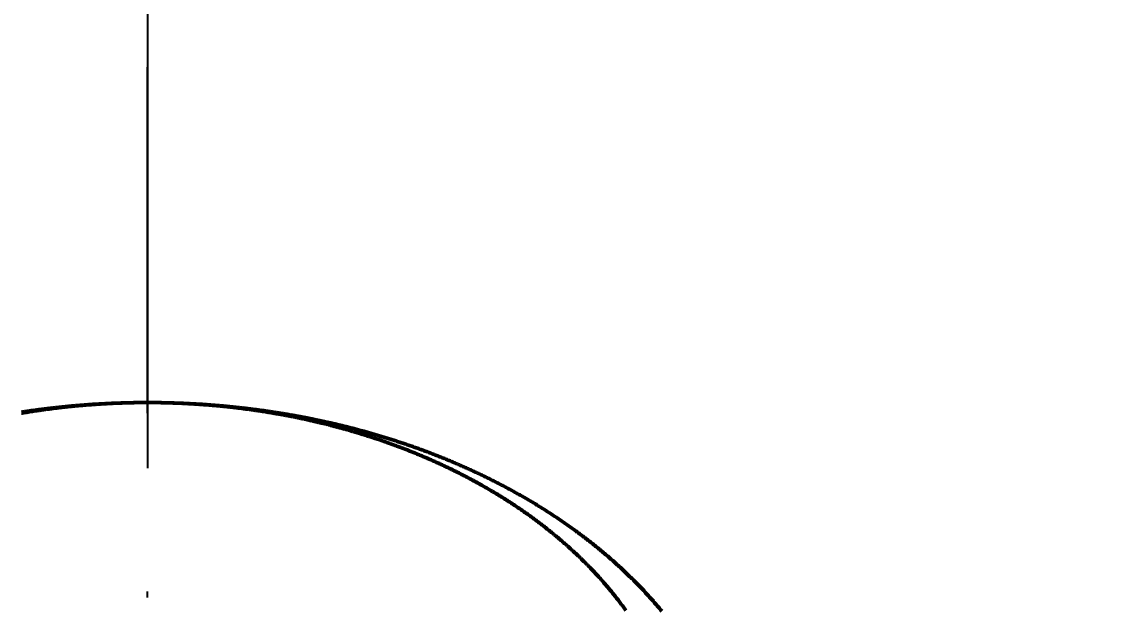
# Model space of a CAD drawing. Header units: millimetres. Extents: x 0 to 1682, y 0 to 1188.
# Drawn here: x 1155.24 to 1173.62, y 793.75 to 803.63 of the extents above; entities that cross this region are included whole.
import ezdxf

# ---------------------------------------------------------------- set-up
doc = ezdxf.new("R2010")
doc.units = ezdxf.units.MM
doc.linetypes.add('ACAD_ISO10W100', pattern=[18, 12, -3, 0, -3])
doc.layers.get('Defpoints').update_dxf_attribs({"lineweight": 50})
for name, color, linetype, lineweight in [('中心线', 20, 'ACAD_ISO10W100', 25), ('尺寸', 7, 'Continuous', 25), ('粗实线', 7, 'Continuous', 50)]:
    doc.layers.add(name, color=color, linetype=linetype, lineweight=lineweight)
doc.styles.add('gbeitc', font='gbeitc.shx', dxfattribs={"bigfont": 'gbcbig.shx'})
doc.dimstyles.new('gbeitc', dxfattribs={"dimtxt": 5, "dimasz": 3.125, "dimexe": 1.25, "dimexo": 0.625, "dimtad": 1, "dimdec": 0, "dimdsep": 46, "dimtxsty": 'gbeitc', "dimcen": 2.5, "dimadec": 0, "dimazin": 0, "dimtfac": 1, "dimtdec": 3, "dimtmove": 0, "dimatfit": 3, "dimfxl": 1, "dimarcsym": 0})

# ---------------------------------------------------------------- blocks, each defined once
blk = doc.blocks.new('*D8')
at = {"layer": 'Defpoints', "color": 0, "lineweight": 25, "transparency": 16777216}
for p in [(967.352, 871.547), (1399.352, 871.547), (1399.352, 642.292)]:
    blk.add_point(p, dxfattribs=at)
at = {"layer": '尺寸', "color": 0, "lineweight": -2, "transparency": 16777216}
for p, q in [((967.352, 870.922), (967.352, 641.042)), ((1399.352, 870.922), (1399.352, 641.042)), ((970.477, 642.292), (1396.227, 642.292))]:
    blk.add_line(p, q, dxfattribs=at)
at = {"layer": '尺寸', "color": 0, "lineweight": 25, "transparency": 16777216}
for points in [[(970.477, 642.812), (970.477, 641.771), (967.352, 642.292)], [(1396.227, 642.812), (1396.227, 641.771), (1399.352, 642.292)]]:
    blk.add_solid(points, dxfattribs=at)
at = {"layer": '尺寸', "color": 0, "transparency": 16777216, "insert": (1183.352, 646.417), "char_height": 7, "attachment_point": 5, "style": 'gbeitc'}
blk.add_mtext('432', dxfattribs=at)

msp = doc.modelspace()

# ---------------------------------------------------------------- linework, layer by layer
at = {"layer": '中心线'}
for p, q in [((1157.352, 1043.433), (1157.352, 677.292)), ((1157.352, 742.758), (1157.352, 802.871))]:
    msp.add_line(p, q, dxfattribs=at)
at = {"layer": '粗实线'}
for points in [[(1165.384, 793.742), (1165.373, 793.758), (1165.361, 793.774), (1165.349, 793.79), (1165.338, 793.806), (1165.326, 793.822), (1165.314, 793.838), (1165.302, 793.854), (1165.29, 793.87), (1165.278, 793.886), (1165.266, 793.901), (1165.254, 793.917), (1165.242, 793.933), (1165.23, 793.949), (1165.218, 793.964), (1165.205, 793.98), (1165.193, 793.995), (1165.181, 794.011), (1165.168, 794.026), (1165.156, 794.041), (1165.143, 794.057), (1165.131, 794.072), (1165.118, 794.087), (1165.106, 794.102), (1165.093, 794.117), (1165.08, 794.133), (1165.067, 794.148), (1165.055, 794.163), (1165.042, 794.178), (1165.029, 794.192), (1165.016, 794.207), (1165.003, 794.222), (1164.99, 794.237), (1164.977, 794.252), (1164.964, 794.266), (1164.951, 794.281), (1164.938, 794.295), (1164.925, 794.31), (1164.912, 794.324), (1164.898, 794.339), (1164.885, 794.353), (1164.872, 794.368), (1164.858, 794.382), (1164.845, 794.396), (1164.832, 794.41), (1164.818, 794.425), (1164.805, 794.439), (1164.791, 794.453), (1164.778, 794.467), (1164.764, 794.481), (1164.75, 794.495), (1164.737, 794.509), (1164.723, 794.522), (1164.709, 794.536), (1164.696, 794.55), (1164.682, 794.564), (1164.668, 794.577), (1164.654, 794.591), (1164.64, 794.605), (1164.627, 794.618), (1164.613, 794.632), (1164.599, 794.645), (1164.585, 794.658), (1164.571, 794.672), (1164.557, 794.685), (1164.543, 794.698), (1164.528, 794.711), (1164.514, 794.725), (1164.5, 794.738), (1164.486, 794.751), (1164.472, 794.764), (1164.458, 794.777), (1164.443, 794.79), (1164.429, 794.802), (1164.415, 794.815), (1164.401, 794.828), (1164.386, 794.841), (1164.372, 794.853), (1164.357, 794.866), (1164.343, 794.879), (1164.329, 794.891), (1164.314, 794.904), (1164.3, 794.916), (1164.285, 794.929), (1164.271, 794.941), (1164.256, 794.953), (1164.242, 794.966), (1164.227, 794.978), (1164.212, 794.99), (1164.198, 795.002), (1164.183, 795.014), (1164.168, 795.026), (1164.154, 795.038), (1164.139, 795.05), (1164.124, 795.062), (1164.11, 795.074), (1164.095, 795.086), (1164.08, 795.098), (1164.065, 795.109), (1164.05, 795.121), (1164.036, 795.133), (1164.021, 795.144), (1164.006, 795.156), (1163.991, 795.168), (1163.976, 795.179), (1163.961, 795.19), (1163.946, 795.202), (1163.931, 795.213), (1163.916, 795.225), (1163.901, 795.236), (1163.886, 795.247), (1163.871, 795.258), (1163.856, 795.269), (1163.841, 795.28), (1163.826, 795.291), (1163.811, 795.302), (1163.796, 795.313), (1163.781, 795.324), (1163.766, 795.335), (1163.751, 795.346), (1163.736, 795.357), (1163.721, 795.368), (1163.705, 795.378), (1163.69, 795.389), (1163.675, 795.399), (1163.66, 795.41), (1163.645, 795.421), (1163.63, 795.431), (1163.614, 795.442), (1163.599, 795.452), (1163.584, 795.462), (1163.569, 795.473), (1163.553, 795.483), (1163.538, 795.493), (1163.523, 795.503), (1163.508, 795.514), (1163.492, 795.524), (1163.477, 795.534), (1163.462, 795.544), (1163.446, 795.554), (1163.431, 795.564), (1163.416, 795.574), (1163.4, 795.583), (1163.385, 795.593), (1163.37, 795.603), (1163.354, 795.613), (1163.339, 795.623), (1163.323, 795.632), (1163.308, 795.642), (1163.293, 795.651), (1163.277, 795.661), (1163.262, 795.67), (1163.246, 795.68), (1163.231, 795.689), (1163.216, 795.699), (1163.2, 795.708), (1163.185, 795.717), (1163.169, 795.727), (1163.154, 795.736), (1163.138, 795.745), (1163.123, 795.754), (1163.107, 795.763), (1163.092, 795.772), (1163.076, 795.782), (1163.061, 795.791), (1163.045, 795.799), (1163.03, 795.808), (1163.014, 795.817), (1162.999, 795.826), (1162.983, 795.835), (1162.968, 795.844), (1162.952, 795.852), (1162.937, 795.861), (1162.921, 795.87), (1162.906, 795.878), (1162.89, 795.887), (1162.875, 795.896), (1162.859, 795.904), (1162.844, 795.913), (1162.828, 795.921), (1162.813, 795.929), (1162.797, 795.938), (1162.782, 795.946), (1162.766, 795.954), (1162.751, 795.963), (1162.735, 795.971), (1162.72, 795.979), (1162.704, 795.987), (1162.689, 795.995), (1162.673, 796.003), (1162.657, 796.011), (1162.642, 796.019), (1162.626, 796.027), (1162.611, 796.035), (1162.595, 796.043), (1162.58, 796.051), (1162.564, 796.059), (1162.549, 796.067), (1162.533, 796.074), (1162.518, 796.082), (1162.502, 796.09), (1162.486, 796.097), (1162.471, 796.105), (1162.455, 796.113), (1162.44, 796.12), (1162.424, 796.128), (1162.409, 796.135), (1162.393, 796.143), (1162.378, 796.15), (1162.362, 796.157), (1162.347, 796.165), (1162.331, 796.172), (1162.315, 796.179), (1162.3, 796.187), (1162.284, 796.194), (1162.269, 796.201), (1162.253, 796.208), (1162.238, 796.215), (1162.222, 796.222), (1162.207, 796.229), (1162.191, 796.236), (1162.176, 796.243), (1162.16, 796.25), (1162.145, 796.257), (1162.129, 796.264), (1162.114, 796.271), (1162.098, 796.278), (1162.083, 796.285), (1162.067, 796.291), (1162.052, 796.298), (1162.036, 796.305), (1162.021, 796.311), (1162.005, 796.318), (1161.99, 796.325), (1161.974, 796.331), (1161.959, 796.338), (1161.943, 796.344), (1161.928, 796.351), (1161.912, 796.357), (1161.897, 796.364), (1161.881, 796.37), (1161.866, 796.376), (1161.85, 796.383), (1161.835, 796.389), (1161.819, 796.395), (1161.804, 796.401), (1161.789, 796.408), (1161.773, 796.414), (1161.758, 796.42), (1161.742, 796.426), (1161.727, 796.432), (1161.711, 796.438), (1161.696, 796.444), (1161.681, 796.45), (1161.665, 796.456), (1161.65, 796.462), (1161.634, 796.468), (1161.619, 796.474), (1161.604, 796.48), (1161.588, 796.486), (1161.573, 796.491), (1161.557, 796.497), (1161.542, 796.503), (1161.527, 796.509), (1161.511, 796.514), (1161.496, 796.52), (1161.481, 796.526), (1161.465, 796.531), (1161.45, 796.537), (1161.434, 796.542), (1161.419, 796.548), (1161.404, 796.553), (1161.388, 796.559), (1161.373, 796.564), (1161.358, 796.57), (1161.342, 796.575), (1161.327, 796.58), (1161.312, 796.586), (1161.297, 796.591), (1161.281, 796.596), (1161.266, 796.601), (1161.251, 796.607), (1161.235, 796.612), (1161.22, 796.617), (1161.205, 796.622), (1161.19, 796.627), (1161.174, 796.632), (1161.159, 796.637), (1161.144, 796.642), (1161.129, 796.647), (1161.113, 796.652), (1161.098, 796.657), (1161.083, 796.662), (1161.068, 796.667), (1161.052, 796.672), (1161.037, 796.677), (1161.022, 796.681), (1161.007, 796.686), (1160.992, 796.691), (1160.976, 796.696), (1160.961, 796.7), (1160.946, 796.705), (1160.931, 796.71), (1160.916, 796.714), (1160.9, 796.719), (1160.885, 796.724), (1160.87, 796.728), (1160.855, 796.733), (1160.84, 796.737), (1160.825, 796.742), (1160.81, 796.746), (1160.794, 796.751), (1160.779, 796.755), (1160.764, 796.759), (1160.749, 796.764), (1160.734, 796.768), (1160.719, 796.773), (1160.704, 796.777), (1160.689, 796.781), (1160.674, 796.785), (1160.659, 796.79), (1160.643, 796.794), (1160.628, 796.798), (1160.613, 796.802), (1160.598, 796.806), (1160.583, 796.81), (1160.568, 796.814), (1160.553, 796.818), (1160.538, 796.822), (1160.523, 796.826), (1160.508, 796.83), (1160.493, 796.834), (1160.478, 796.838), (1160.463, 796.842), (1160.448, 796.846), (1160.433, 796.85), (1160.418, 796.854), (1160.403, 796.858), (1160.388, 796.862), (1160.373, 796.865), (1160.358, 796.869), (1160.343, 796.873), (1160.328, 796.877), (1160.313, 796.88), (1160.298, 796.884), (1160.283, 796.888), (1160.269, 796.891), (1160.254, 796.895), (1160.239, 796.898), (1160.224, 796.902), (1160.209, 796.905), (1160.194, 796.909), (1160.179, 796.912), (1160.164, 796.916), (1160.149, 796.919), (1160.134, 796.923), (1160.119, 796.926), (1160.105, 796.93), (1160.09, 796.933), (1160.075, 796.936), (1160.06, 796.94), (1160.045, 796.943), (1160.03, 796.946), (1160.016, 796.949), (1160.001, 796.953), (1159.986, 796.956), (1159.971, 796.959), (1159.956, 796.962), (1159.941, 796.965), (1159.927, 796.969), (1159.912, 796.972), (1159.897, 796.975), (1159.882, 796.978), (1159.867, 796.981), (1159.853, 796.984), (1159.838, 796.987), (1159.823, 796.99), (1159.808, 796.993), (1159.794, 796.996), (1159.779, 796.999), (1159.764, 797.002), (1159.749, 797.005), (1159.735, 797.007), (1159.72, 797.01), (1159.705, 797.013), (1159.69, 797.016), (1159.676, 797.019), (1159.661, 797.022), (1159.646, 797.024), (1159.632, 797.027), (1159.617, 797.03), (1159.602, 797.032), (1159.587, 797.035), (1159.573, 797.038), (1159.558, 797.04), (1159.543, 797.043), (1159.529, 797.046), (1159.514, 797.048), (1159.499, 797.051), (1159.485, 797.053), (1159.47, 797.056), (1159.455, 797.058), (1159.441, 797.061), (1159.426, 797.063), (1159.412, 797.066), (1159.397, 797.068), (1159.382, 797.07), (1159.368, 797.073), (1159.353, 797.075), (1159.338, 797.078), (1159.324, 797.08), (1159.309, 797.082), (1159.295, 797.085), (1159.28, 797.087), (1159.266, 797.089), (1159.251, 797.091), (1159.236, 797.093), (1159.222, 797.096), (1159.207, 797.098), (1159.193, 797.1), (1159.178, 797.102), (1159.164, 797.104), (1159.149, 797.106), (1159.134, 797.108), (1159.12, 797.111), (1159.105, 797.113), (1159.091, 797.115), (1159.076, 797.117), (1159.062, 797.119), (1159.047, 797.121), (1159.033, 797.123), (1159.018, 797.125), (1159.004, 797.126), (1158.989, 797.128), (1158.975, 797.13), (1158.96, 797.132), (1158.946, 797.134), (1158.931, 797.136), (1158.917, 797.138), (1158.902, 797.139), (1158.888, 797.141), (1158.873, 797.143), (1158.859, 797.145), (1158.844, 797.146), (1158.83, 797.148), (1158.815, 797.15), (1158.801, 797.152), (1158.786, 797.153), (1158.772, 797.155), (1158.758, 797.156), (1158.743, 797.158), (1158.729, 797.16), (1158.714, 797.161), (1158.7, 797.163), (1158.685, 797.164), (1158.671, 797.166), (1158.656, 797.167), (1158.642, 797.169), (1158.628, 797.17), (1158.613, 797.172), (1158.599, 797.173), (1158.584, 797.175), (1158.57, 797.176), (1158.556, 797.177), (1158.541, 797.179), (1158.527, 797.18), (1158.512, 797.181), (1158.498, 797.183), (1158.484, 797.184), (1158.469, 797.185), (1158.455, 797.187), (1158.44, 797.188), (1158.426, 797.189), (1158.412, 797.19), (1158.397, 797.191), (1158.383, 797.193), (1158.369, 797.194), (1158.354, 797.195), (1158.34, 797.196), (1158.325, 797.197), (1158.311, 797.198), (1158.297, 797.199), (1158.282, 797.2), (1158.268, 797.201), (1158.254, 797.202), (1158.239, 797.203), (1158.225, 797.204), (1158.211, 797.205), (1158.196, 797.206), (1158.182, 797.207), (1158.168, 797.208), (1158.153, 797.209), (1158.139, 797.21), (1158.125, 797.211), (1158.11, 797.212), (1158.096, 797.213), (1158.082, 797.214), (1158.067, 797.214), (1158.053, 797.215), (1158.039, 797.216), (1158.024, 797.217), (1158.01, 797.217), (1157.996, 797.218), (1157.981, 797.219), (1157.967, 797.22), (1157.953, 797.22), (1157.938, 797.221), (1157.924, 797.222), (1157.91, 797.222), (1157.895, 797.223), (1157.881, 797.223), (1157.867, 797.224), (1157.853, 797.225), (1157.838, 797.225), (1157.824, 797.226), (1157.81, 797.226), (1157.795, 797.227), (1157.781, 797.227), (1157.767, 797.228), (1157.752, 797.228), (1157.738, 797.229), (1157.724, 797.229), (1157.71, 797.229), (1157.695, 797.23), (1157.681, 797.23), (1157.667, 797.231), (1157.652, 797.231), (1157.638, 797.231), (1157.624, 797.232), (1157.61, 797.232), (1157.595, 797.232), (1157.581, 797.232), (1157.567, 797.233), (1157.552, 797.233), (1157.538, 797.233), (1157.524, 797.233), (1157.51, 797.233), (1157.495, 797.234), (1157.481, 797.234), (1157.467, 797.234), (1157.452, 797.234), (1157.438, 797.234), (1157.424, 797.234), (1157.41, 797.234), (1157.395, 797.234), (1157.381, 797.234), (1157.367, 797.234), (1157.352, 797.234), (1157.338, 797.234), (1157.324, 797.234), (1157.31, 797.234), (1157.295, 797.234), (1157.281, 797.234), (1157.267, 797.234), (1157.252, 797.234), (1157.238, 797.234), (1157.224, 797.234), (1157.21, 797.234), (1157.195, 797.233), (1157.181, 797.233), (1157.167, 797.233), (1157.153, 797.233), (1157.138, 797.233), (1157.124, 797.232), (1157.11, 797.232), (1157.095, 797.232), (1157.081, 797.232), (1157.067, 797.231), (1157.052, 797.231), (1157.038, 797.231), (1157.024, 797.23), (1157.01, 797.23), (1156.995, 797.229), (1156.981, 797.229), (1156.967, 797.229), (1156.952, 797.228), (1156.938, 797.228), (1156.924, 797.227), (1156.91, 797.227), (1156.895, 797.226), (1156.881, 797.226), (1156.867, 797.225), (1156.852, 797.225), (1156.838, 797.224), (1156.824, 797.223), (1156.809, 797.223), (1156.795, 797.222), (1156.781, 797.222), (1156.767, 797.221), (1156.752, 797.22), (1156.738, 797.22), (1156.724, 797.219), (1156.709, 797.218), (1156.695, 797.217), (1156.681, 797.217), (1156.666, 797.216), (1156.652, 797.215), (1156.638, 797.214), (1156.623, 797.214), (1156.609, 797.213), (1156.595, 797.212), (1156.58, 797.211), (1156.566, 797.21), (1156.552, 797.209), (1156.537, 797.208), (1156.523, 797.207), (1156.509, 797.206), (1156.494, 797.205), (1156.48, 797.204), (1156.466, 797.203), (1156.451, 797.202), (1156.437, 797.201), (1156.423, 797.2), (1156.408, 797.199), (1156.394, 797.198), (1156.379, 797.197), (1156.365, 797.196), (1156.351, 797.195), (1156.336, 797.194), (1156.322, 797.193), (1156.308, 797.191), (1156.293, 797.19), (1156.279, 797.189), (1156.265, 797.188), (1156.25, 797.187), (1156.236, 797.185), (1156.221, 797.184), (1156.207, 797.183), (1156.193, 797.181), (1156.178, 797.18), (1156.164, 797.179), (1156.149, 797.177), (1156.135, 797.176), (1156.121, 797.175), (1156.106, 797.173), (1156.092, 797.172), (1156.077, 797.17), (1156.063, 797.169), (1156.048, 797.167), (1156.034, 797.166), (1156.02, 797.164), (1156.005, 797.163), (1155.991, 797.161), (1155.976, 797.16), (1155.962, 797.158), (1155.947, 797.156), (1155.933, 797.155), (1155.918, 797.153), (1155.904, 797.152), (1155.89, 797.15), (1155.875, 797.148), (1155.861, 797.146), (1155.846, 797.145), (1155.832, 797.143), (1155.817, 797.141), (1155.803, 797.139), (1155.788, 797.138), (1155.774, 797.136), (1155.759, 797.134), (1155.745, 797.132), (1155.73, 797.13), (1155.716, 797.128), (1155.701, 797.126), (1155.687, 797.125), (1155.672, 797.123), (1155.658, 797.121), (1155.643, 797.119), (1155.629, 797.117), (1155.614, 797.115), (1155.6, 797.113), (1155.585, 797.111), (1155.57, 797.108), (1155.556, 797.106), (1155.541, 797.104), (1155.527, 797.102), (1155.512, 797.1), (1155.498, 797.098), (1155.483, 797.096), (1155.469, 797.093), (1155.454, 797.091), (1155.439, 797.089), (1155.425, 797.087), (1155.41, 797.085), (1155.396, 797.082), (1155.381, 797.08), (1155.366, 797.078), (1155.352, 797.075), (1155.337, 797.073), (1155.323, 797.07), (1155.308, 797.068), (1155.293, 797.066), (1155.279, 797.063), (1155.264, 797.061), (1155.249, 797.058), (1155.235, 797.056)], [(1165.989, 793.728), (1165.973, 793.747), (1165.958, 793.766), (1165.942, 793.784), (1165.926, 793.803), (1165.91, 793.821), (1165.895, 793.84), (1165.879, 793.858), (1165.863, 793.876), (1165.847, 793.895), (1165.831, 793.913), (1165.815, 793.931), (1165.799, 793.949), (1165.782, 793.967), (1165.766, 793.985), (1165.75, 794.003), (1165.733, 794.021), (1165.717, 794.039), (1165.701, 794.056), (1165.684, 794.074), (1165.668, 794.091), (1165.651, 794.109), (1165.634, 794.126), (1165.618, 794.144), (1165.601, 794.161), (1165.584, 794.178), (1165.567, 794.195), (1165.551, 794.213), (1165.534, 794.23), (1165.517, 794.247), (1165.5, 794.264), (1165.483, 794.28), (1165.466, 794.297), (1165.448, 794.314), (1165.431, 794.331), (1165.414, 794.347), (1165.397, 794.364), (1165.38, 794.38), (1165.362, 794.397), (1165.345, 794.413), (1165.328, 794.429), (1165.31, 794.446), (1165.293, 794.462), (1165.275, 794.478), (1165.258, 794.494), (1165.24, 794.51), (1165.223, 794.526), (1165.205, 794.542), (1165.187, 794.558), (1165.17, 794.573), (1165.152, 794.589), (1165.134, 794.605), (1165.116, 794.62), (1165.098, 794.636), (1165.081, 794.651), (1165.063, 794.666), (1165.045, 794.682), (1165.027, 794.697), (1165.009, 794.712), (1164.991, 794.727), (1164.973, 794.742), (1164.955, 794.757), (1164.937, 794.772), (1164.919, 794.787), (1164.9, 794.802), (1164.882, 794.816), (1164.864, 794.831), (1164.846, 794.846), (1164.828, 794.86), (1164.809, 794.875), (1164.791, 794.889), (1164.773, 794.904), (1164.754, 794.918), (1164.736, 794.932), (1164.718, 794.946), (1164.699, 794.961), (1164.681, 794.975), (1164.662, 794.989), (1164.644, 795.003), (1164.625, 795.016), (1164.607, 795.03), (1164.588, 795.044), (1164.57, 795.058), (1164.551, 795.071), (1164.533, 795.085), (1164.514, 795.099), (1164.495, 795.112), (1164.477, 795.125), (1164.458, 795.139), (1164.439, 795.152), (1164.421, 795.165), (1164.402, 795.179), (1164.383, 795.192), (1164.365, 795.205), (1164.346, 795.218), (1164.327, 795.231), (1164.308, 795.244), (1164.289, 795.256), (1164.271, 795.269), (1164.252, 795.282), (1164.233, 795.295), (1164.214, 795.307), (1164.195, 795.32), (1164.176, 795.332), (1164.157, 795.345), (1164.139, 795.357), (1164.12, 795.369), (1164.101, 795.382), (1164.082, 795.394), (1164.063, 795.406), (1164.044, 795.418), (1164.025, 795.43), (1164.006, 795.442), (1163.987, 795.454), (1163.968, 795.466), (1163.949, 795.478), (1163.93, 795.49), (1163.911, 795.501), (1163.892, 795.513), (1163.873, 795.525), (1163.854, 795.536), (1163.835, 795.548), (1163.816, 795.559), (1163.796, 795.571), (1163.777, 795.582), (1163.758, 795.593), (1163.739, 795.604), (1163.72, 795.616), (1163.701, 795.627), (1163.682, 795.638), (1163.663, 795.649), (1163.644, 795.66), (1163.624, 795.671), (1163.605, 795.682), (1163.586, 795.692), (1163.567, 795.703), (1163.548, 795.714), (1163.529, 795.725), (1163.51, 795.735), (1163.49, 795.746), (1163.471, 795.756), (1163.452, 795.767), (1163.433, 795.777), (1163.414, 795.787), (1163.395, 795.798), (1163.375, 795.808), (1163.356, 795.818), (1163.337, 795.828), (1163.318, 795.839), (1163.299, 795.849), (1163.279, 795.859), (1163.26, 795.869), (1163.241, 795.878), (1163.222, 795.888), (1163.203, 795.898), (1163.184, 795.908), (1163.164, 795.918), (1163.145, 795.927), (1163.126, 795.937), (1163.107, 795.946), (1163.088, 795.956), (1163.068, 795.965), (1163.049, 795.975), (1163.03, 795.984), (1163.011, 795.994), (1162.992, 796.003), (1162.972, 796.012), (1162.953, 796.021), (1162.934, 796.031), (1162.915, 796.04), (1162.896, 796.049), (1162.876, 796.058), (1162.857, 796.067), (1162.838, 796.076), (1162.819, 796.084), (1162.8, 796.093), (1162.781, 796.102), (1162.761, 796.111), (1162.742, 796.119), (1162.723, 796.128), (1162.704, 796.137), (1162.685, 796.145), (1162.666, 796.154), (1162.646, 796.162), (1162.627, 796.171), (1162.608, 796.179), (1162.589, 796.187), (1162.57, 796.196), (1162.551, 796.204), (1162.532, 796.212), (1162.513, 796.22), (1162.493, 796.228), (1162.474, 796.237), (1162.455, 796.245), (1162.436, 796.253), (1162.417, 796.261), (1162.398, 796.268), (1162.379, 796.276), (1162.36, 796.284), (1162.341, 796.292), (1162.322, 796.3), (1162.302, 796.307), (1162.283, 796.315), (1162.264, 796.323), (1162.245, 796.33), (1162.226, 796.338), (1162.207, 796.345), (1162.188, 796.353), (1162.169, 796.36), (1162.15, 796.368), (1162.131, 796.375), (1162.112, 796.382), (1162.093, 796.389), (1162.074, 796.397), (1162.055, 796.404), (1162.036, 796.411), (1162.017, 796.418), (1161.998, 796.425), (1161.979, 796.432), (1161.96, 796.439), (1161.941, 796.446), (1161.922, 796.453), (1161.903, 796.46), (1161.884, 796.467), (1161.865, 796.473), (1161.846, 796.48), (1161.827, 796.487), (1161.808, 796.494), (1161.79, 796.5), (1161.771, 796.507), (1161.752, 796.513), (1161.733, 796.52), (1161.714, 796.526), (1161.695, 796.533), (1161.676, 796.539), (1161.657, 796.546), (1161.639, 796.552), (1161.62, 796.558), (1161.601, 796.565), (1161.582, 796.571), (1161.563, 796.577), (1161.544, 796.583), (1161.526, 796.589), (1161.507, 796.595), (1161.488, 796.601), (1161.469, 796.608), (1161.45, 796.613), (1161.432, 796.619), (1161.413, 796.625), (1161.394, 796.631), (1161.375, 796.637), (1161.356, 796.643), (1161.338, 796.649), (1161.319, 796.654), (1161.3, 796.66), (1161.282, 796.666), (1161.263, 796.671), (1161.244, 796.677), (1161.225, 796.683), (1161.207, 796.688), (1161.188, 796.694), (1161.169, 796.699), (1161.151, 796.705), (1161.132, 796.71), (1161.113, 796.715), (1161.095, 796.721), (1161.076, 796.726), (1161.058, 796.731), (1161.039, 796.736), (1161.02, 796.742), (1161.002, 796.747), (1160.983, 796.752), (1160.965, 796.757), (1160.946, 796.762), (1160.927, 796.767), (1160.909, 796.772), (1160.89, 796.777), (1160.872, 796.782), (1160.853, 796.787), (1160.835, 796.792), (1160.816, 796.797), (1160.798, 796.802), (1160.779, 796.806), (1160.761, 796.811), (1160.742, 796.816), (1160.724, 796.821), (1160.705, 796.825), (1160.687, 796.83), (1160.668, 796.834), (1160.65, 796.839), (1160.631, 796.844), (1160.613, 796.848), (1160.594, 796.853), (1160.576, 796.857), (1160.558, 796.861), (1160.539, 796.866), (1160.521, 796.87), (1160.502, 796.875), (1160.484, 796.879), (1160.466, 796.883), (1160.447, 796.887), (1160.429, 796.892), (1160.41, 796.896), (1160.392, 796.9), (1160.374, 796.904), (1160.355, 796.908), (1160.337, 796.912), (1160.319, 796.916), (1160.3, 796.92), (1160.282, 796.924), (1160.264, 796.928), (1160.246, 796.932), (1160.227, 796.936), (1160.209, 796.94), (1160.191, 796.944), (1160.172, 796.947), (1160.154, 796.951), (1160.136, 796.955), (1160.118, 796.959), (1160.099, 796.962), (1160.081, 796.966), (1160.063, 796.97), (1160.045, 796.973), (1160.027, 796.977), (1160.008, 796.981), (1159.99, 796.984), (1159.972, 796.988), (1159.954, 796.991), (1159.936, 796.994), (1159.917, 796.998), (1159.899, 797.001), (1159.881, 797.005), (1159.863, 797.008), (1159.845, 797.011), (1159.827, 797.015), (1159.809, 797.018), (1159.791, 797.021), (1159.772, 797.024), (1159.754, 797.027), (1159.736, 797.031), (1159.718, 797.034), (1159.7, 797.037), (1159.682, 797.04), (1159.664, 797.043), (1159.646, 797.046), (1159.628, 797.049), (1159.61, 797.052), (1159.592, 797.055), (1159.574, 797.058), (1159.556, 797.061), (1159.538, 797.064), (1159.52, 797.066), (1159.501, 797.069), (1159.483, 797.072), (1159.465, 797.075), (1159.447, 797.078), (1159.429, 797.08), (1159.411, 797.083), (1159.394, 797.086), (1159.376, 797.088), (1159.358, 797.091), (1159.34, 797.093), (1159.322, 797.096), (1159.304, 797.099), (1159.286, 797.101), (1159.268, 797.104), (1159.25, 797.106), (1159.232, 797.108), (1159.214, 797.111), (1159.196, 797.113), (1159.178, 797.116), (1159.16, 797.118), (1159.142, 797.12), (1159.124, 797.123), (1159.107, 797.125), (1159.089, 797.127), (1159.071, 797.129), (1159.053, 797.131), (1159.035, 797.134), (1159.017, 797.136), (1158.999, 797.138), (1158.981, 797.14), (1158.964, 797.142), (1158.946, 797.144), (1158.928, 797.146), (1158.91, 797.148), (1158.892, 797.15), (1158.874, 797.152), (1158.857, 797.154), (1158.839, 797.156), (1158.821, 797.158), (1158.803, 797.16), (1158.785, 797.162), (1158.768, 797.163), (1158.75, 797.165), (1158.732, 797.167), (1158.714, 797.169), (1158.696, 797.17), (1158.679, 797.172), (1158.661, 797.174), (1158.643, 797.175), (1158.625, 797.177), (1158.607, 797.179), (1158.59, 797.18), (1158.572, 797.182), (1158.554, 797.183), (1158.536, 797.185), (1158.519, 797.186), (1158.501, 797.188), (1158.483, 797.189), (1158.465, 797.191), (1158.448, 797.192), (1158.43, 797.193), (1158.412, 797.195), (1158.395, 797.196), (1158.377, 797.197), (1158.359, 797.199), (1158.341, 797.2), (1158.324, 797.201), (1158.306, 797.202), (1158.288, 797.203), (1158.271, 797.205), (1158.253, 797.206), (1158.235, 797.207), (1158.217, 797.208), (1158.2, 797.209), (1158.182, 797.21), (1158.164, 797.211), (1158.147, 797.212), (1158.129, 797.213), (1158.111, 797.214), (1158.094, 797.215), (1158.076, 797.216), (1158.058, 797.217), (1158.041, 797.218), (1158.023, 797.219), (1158.005, 797.219), (1157.988, 797.22), (1157.97, 797.221), (1157.952, 797.222), (1157.935, 797.222), (1157.917, 797.223), (1157.899, 797.224), (1157.882, 797.225), (1157.864, 797.225), (1157.846, 797.226), (1157.829, 797.226), (1157.811, 797.227), (1157.793, 797.228), (1157.776, 797.228), (1157.758, 797.229), (1157.74, 797.229), (1157.723, 797.23), (1157.705, 797.23), (1157.687, 797.23), (1157.67, 797.231), (1157.652, 797.231), (1157.635, 797.232), (1157.617, 797.232), (1157.599, 797.232), (1157.582, 797.233), (1157.564, 797.233), (1157.546, 797.233), (1157.529, 797.233), (1157.511, 797.234), (1157.493, 797.234), (1157.476, 797.234), (1157.458, 797.234), (1157.441, 797.234), (1157.423, 797.234), (1157.405, 797.234), (1157.388, 797.234), (1157.37, 797.234), (1157.352, 797.234), (1157.335, 797.234), (1157.317, 797.234), (1157.3, 797.234), (1157.282, 797.234), (1157.264, 797.234), (1157.247, 797.234), (1157.229, 797.234), (1157.211, 797.234), (1157.194, 797.234), (1157.176, 797.233), (1157.159, 797.233), (1157.141, 797.233), (1157.123, 797.233), (1157.106, 797.232), (1157.088, 797.232), (1157.07, 797.232), (1157.053, 797.231), (1157.035, 797.231), (1157.017, 797.23), (1157, 797.23), (1156.982, 797.23), (1156.964, 797.229), (1156.947, 797.229), (1156.929, 797.228), (1156.912, 797.228), (1156.894, 797.227), (1156.876, 797.226), (1156.859, 797.226), (1156.841, 797.225), (1156.823, 797.225), (1156.806, 797.224), (1156.788, 797.223), (1156.77, 797.222), (1156.753, 797.222), (1156.735, 797.221), (1156.717, 797.22), (1156.7, 797.219), (1156.682, 797.219), (1156.664, 797.218), (1156.647, 797.217), (1156.629, 797.216), (1156.611, 797.215), (1156.594, 797.214), (1156.576, 797.213), (1156.558, 797.212), (1156.541, 797.211), (1156.523, 797.21), (1156.505, 797.209), (1156.487, 797.208), (1156.47, 797.207), (1156.452, 797.206), (1156.434, 797.205), (1156.417, 797.203), (1156.399, 797.202), (1156.381, 797.201), (1156.364, 797.2), (1156.346, 797.199), (1156.328, 797.197), (1156.31, 797.196), (1156.293, 797.195), (1156.275, 797.193), (1156.257, 797.192), (1156.239, 797.191), (1156.222, 797.189), (1156.204, 797.188), (1156.186, 797.186), (1156.168, 797.185), (1156.151, 797.183), (1156.133, 797.182), (1156.115, 797.18), (1156.097, 797.179), (1156.08, 797.177), (1156.062, 797.175), (1156.044, 797.174), (1156.026, 797.172), (1156.009, 797.17), (1155.991, 797.169), (1155.973, 797.167), (1155.955, 797.165), (1155.937, 797.163), (1155.92, 797.162), (1155.902, 797.16), (1155.884, 797.158), (1155.866, 797.156), (1155.848, 797.154), (1155.83, 797.152), (1155.813, 797.15), (1155.795, 797.148), (1155.777, 797.146), (1155.759, 797.144), (1155.741, 797.142), (1155.723, 797.14), (1155.706, 797.138), (1155.688, 797.136), (1155.67, 797.134), (1155.652, 797.131), (1155.634, 797.129), (1155.616, 797.127), (1155.598, 797.125), (1155.58, 797.123), (1155.563, 797.12), (1155.545, 797.118), (1155.527, 797.116), (1155.509, 797.113), (1155.491, 797.111), (1155.473, 797.108), (1155.455, 797.106), (1155.437, 797.104), (1155.419, 797.101), (1155.401, 797.099), (1155.383, 797.096), (1155.365, 797.093), (1155.347, 797.091), (1155.329, 797.088), (1155.311, 797.086), (1155.293, 797.083), (1155.275, 797.08), (1155.257, 797.078), (1155.239, 797.075)]]:
    msp.add_lwpolyline(points, dxfattribs=at)

# ---------------------------------------------------------------- dimensions: what is measured, and where the dimension line sits
at = {"layer": '尺寸'}
dim = msp.add_linear_dim(base=(1399.352, 642.292), p1=(967.352, 871.547), p2=(1399.352, 871.547), text='432', dimstyle='gbeitc', override={"dimtxt": 7, "dimpost": '<>'}, dxfattribs=at)
dim.commit()
dim.dimension.update_dxf_attribs({"geometry": '*D8', "text_midpoint": (1183.352, 646.417)})

doc.saveas('drawing.dxf')
